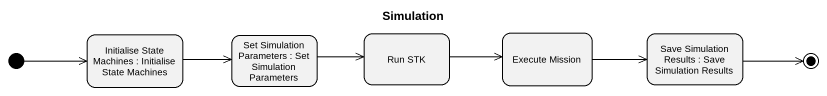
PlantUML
@startuml
title Simulation
hide empty description
state "Initialise State Machines : Initialise State Machines" as Initialise_State_Machines
state "Set Simulation Parameters : Set Simulation Parameters" as Set_Simulation_Parameters
state "Run STK" as Run_STK
state "Execute Mission" as Execute_Mission
state "Save Simulation Results : Save Simulation Results" as Save_Simulation_Results
[*] -right-> Initialise_State_Machines
Initialise_State_Machines -right-> Set_Simulation_Parameters
Set_Simulation_Parameters -right-> Run_STK
Run_STK -right-> Execute_Mission
Execute_Mission -right-> Save_Simulation_Results
Save_Simulation_Results -right-> [*]
@enduml
